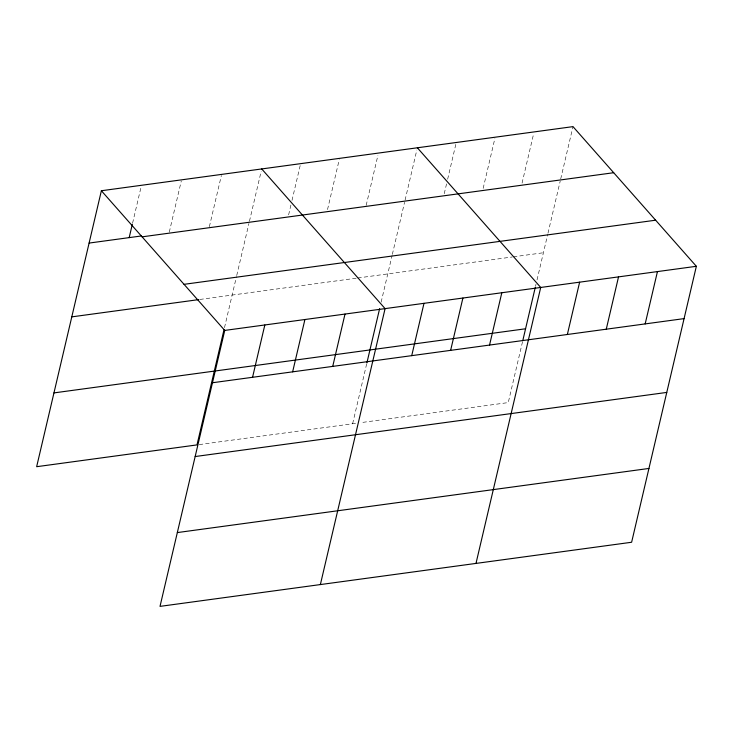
<?xml version="1.0" encoding="UTF-8"?>
<svg xmlns="http://www.w3.org/2000/svg" width="733" height="733" viewBox="0 0 733 733"><rect width="100%" height="100%" fill="white"/><g stroke="black" fill="none" stroke-linecap="round" stroke-linejoin="round"><path stroke-width="0.55" stroke-dasharray="3.67 2.75" d="M132.581 223.153L141.203 186.411M169.277 232.169L181.289 180.959M209.363 226.717L221.375 175.508M224.5 327.651L236.466 276.616M236.722 275.535L248.936 223.437M249.449 221.265L261.195 171.174M288.619 214.87L290.964 204.846M292.009 200.393L300.365 164.769M327.523 209.574L339.278 159.482M366.17 205.396L377.926 155.304M352.628 423.738L366.628 364.054M381.142 302.152L392.1 255.46M392.347 254.369L404.57 202.281M405.083 200.109L416.83 150.008M444.244 193.704L446.599 183.69M447.643 179.237L455.999 143.604M483.157 188.418L494.903 138.317M522.061 183.122L533.551 134.139M522.51 341.807L508.253 402.582L360.407 422.684M535.502 286.42L536.015 284.248M537.032 279.905L547.725 234.294M547.982 233.213L560.204 181.115M560.708 178.953L572.986 126.626M199.843 299.458L356.641 278.137M357.759 277.99L512.275 256.981M513.384 256.825L543.4 252.748M199.22 444.601L355.963 423.289"/><path stroke-width="1.1" d="M101.374 190.745L224.747 330.418L160.014 606.374L631.626 542.255L696.35 266.299L572.986 126.626L101.374 190.745L36.65 466.701L196.994 444.904L223.986 329.823M129.191 237.62L132.325 224.261M252.555 377.293L264.833 324.966M292.641 371.842L304.919 319.515M332.727 366.39L345.005 314.072M366.885 362.963L379.621 308.666M320.367 584.577L385.091 308.62L261.718 168.947M411.726 355.652L423.995 303.325M450.63 350.365L462.908 298.038M489.543 345.069L501.812 292.751M522.766 340.717L535.246 287.51M475.992 563.411L540.716 287.455L417.352 147.782M567.351 334.495L579.629 282.168M606.264 329.199L618.533 276.882M645.168 323.913L657.446 271.586M89.105 243.072L141.442 235.953M142.083 236.841L613.695 172.713M184.029 284.331L655.641 220.202M71.797 316.867L198.735 299.614M224.747 330.418L696.35 266.299M53.958 392.906L525.57 328.778M212.469 382.745L684.081 318.617M195.161 456.54L666.764 392.421M177.331 532.579L648.934 468.451"/></g></svg>
